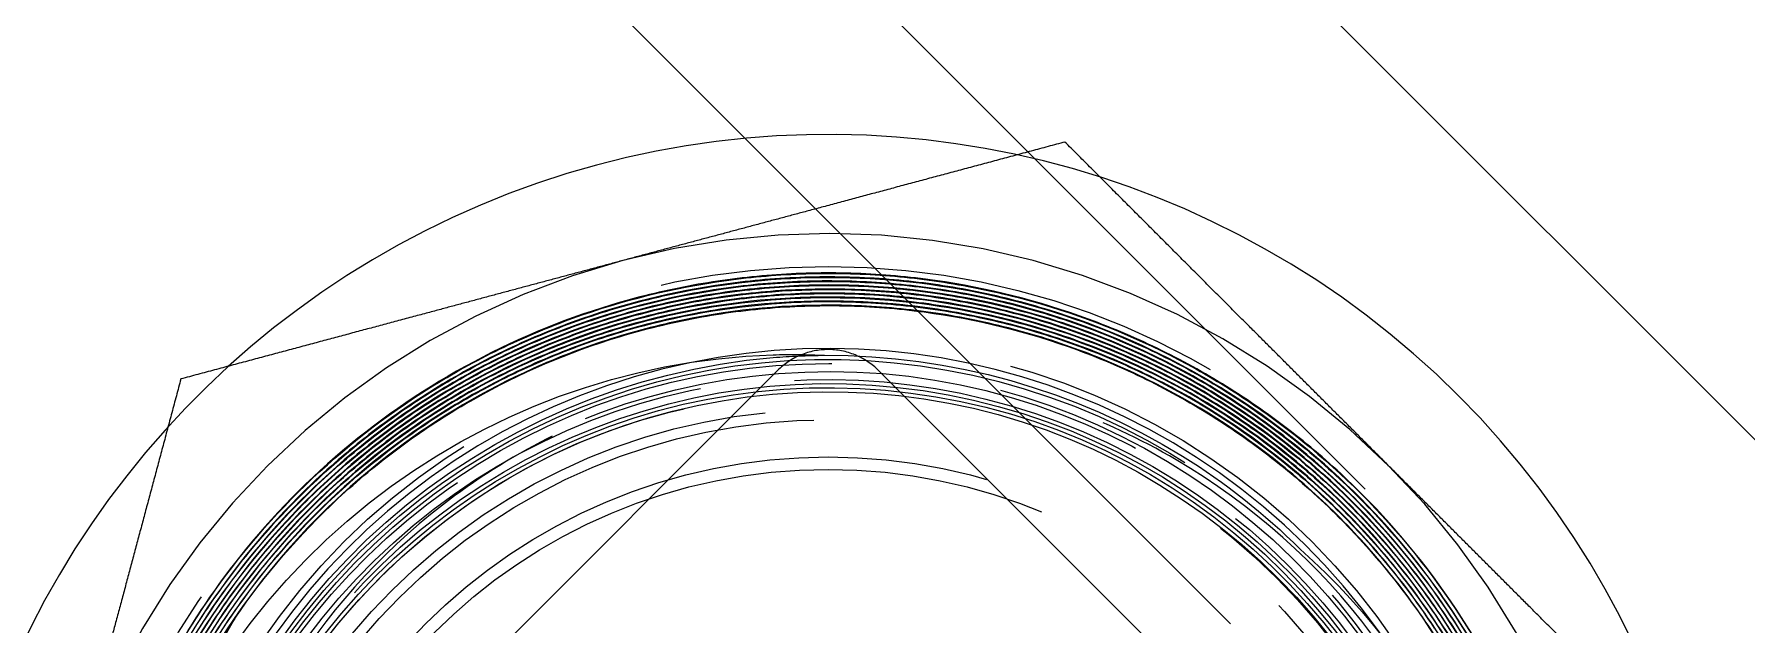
# Model space of a CAD drawing. Header units: millimetres. Extents: x -46397 to 283259, y -8690 to 23983.
# Drawn here: x 188859.24 to 188896.88, y -2109.31 to -2096.33 of the extents above; entities that cross this region are included whole.
import ezdxf

# ---------------------------------------------------------------- set-up
doc = ezdxf.new("R2010")
doc.units = ezdxf.units.MM
doc.linetypes.add('CENTER', pattern=[2, 1.25, -0.25, 0.25, -0.25])
doc.layers.add('mDƯỜNG TÂM', color=8, linetype='CENTER', lineweight=0)

# ---------------------------------------------------------------- blocks, each defined once
blk = doc.blocks.new('hhg')
at = {"layer": 'mDƯỜNG TÂM', "color": 8, "ltscale": 50}
for p, q in [((739.888, -630.672), (811.96, -702.744)), ((768.14, -674.492), (724.877, -631.229)), ((771.1, -671.531), (737.005, -637.436)), ((749.313, -677.796), (758.183, -668.925)), ((760.401, -668.925), (773.706, -682.231))]:
    blk.add_line(p, q, dxfattribs=at)
for radius in [16.7, 15.054, 13.94, 13.556, 13.329, 12.513, 12.241]:
    blk.add_circle((759.292, -683.34), radius, dxfattribs=at)
for radius, start, end in [(19.601, 45, 169.0558), (17.425, 45, 105), (17.425, 105, 165), (14.897, 315, 182.4631), (19.601, 280.9442, 45), (17.425, 345, 45), (15.826, 145.514, 189.9827)]:
    blk.add_arc((759.292, -683.34), radius, start, end, dxfattribs=at)
for points, weights in [([(764.499, -663.904), (759.292, -665.3), (754.782, -666.508)], [1.34963998936, 1.45403500584, 1.45403500584]), ([(771.613, -671.018), (768.312, -667.717), (764.499, -663.904)], [1.45403500584, 1.45403500584, 1.34963998936]), ([(754.782, -666.508), (750.272, -667.717), (745.064, -669.112)], [1.45403500584, 1.45403500584, 1.34963998936]), ([(745.064, -669.112), (743.669, -674.32), (742.46, -678.83)], [1.34963998936, 1.45403500584, 1.45403500584]), ([(778.727, -678.132), (774.915, -674.32), (771.613, -671.018)], [1.34963998936, 1.45403500584, 1.45403500584])]:
    blk.add_rational_spline(points, weights, degree=2, dxfattribs=at)
for points in [[(753.684, -667.776), (754.777, -667.381), (755.901, -667.104), (757.056, -666.946)], [(757.251, -666.998), (756.097, -667.143), (754.97, -667.408), (753.871, -667.792)], [(754.609, -667.657), (755.726, -667.323), (756.864, -667.11), (758.023, -667.019)], [(756.436, -667.032), (755.864, -667.132), (755.292, -667.264), (754.729, -667.426)], [(757.533, -667.054), (756.955, -667.117), (756.375, -667.212), (755.804, -667.337)], [(758.16, -666.821), (757.582, -666.861), (757.007, -666.931), (756.436, -667.032)], [(757.056, -666.946), (757.633, -666.866), (758.221, -666.817), (758.803, -666.8)], [(759, -666.872), (758.416, -666.883), (757.828, -666.926), (757.251, -666.998)], [(761.609, -667.3), (760.459, -667.135), (759.302, -667.093), (758.138, -667.178)], [(759.901, -666.792), (759.317, -666.771), (758.737, -666.781), (758.16, -666.821)], [(758.803, -666.8), (759.385, -666.782), (759.965, -666.795), (760.542, -666.838)], [(761.647, -666.947), (761.071, -666.865), (760.484, -666.813), (759.901, -666.792)], [(760.542, -666.838), (761.119, -666.881), (761.694, -666.955), (762.266, -667.059)], [(762.738, -667.322), (762.169, -667.2), (761.586, -667.107), (761.006, -667.047)], [(765.014, -667.796), (763.921, -667.395), (762.799, -667.112), (761.647, -666.947)], [(762.266, -667.059), (762.838, -667.163), (763.411, -667.298), (763.971, -667.463)], [(754.729, -667.426), (753.605, -667.75), (752.531, -668.186), (751.508, -668.732)], [(755.804, -667.337), (754.662, -667.587), (753.563, -667.954), (752.507, -668.436)], [(752.643, -668.483), (753.708, -668.006), (754.809, -667.648), (755.946, -667.408)], [(754.403, -667.628), (754.957, -667.455), (755.525, -667.31), (756.099, -667.196)], [(756.738, -667.43), (756.164, -667.522), (755.589, -667.647), (755.026, -667.803)], [(755.059, -667.713), (755.625, -667.559), (756.196, -667.437), (756.769, -667.346)], [(755.946, -667.408), (756.515, -667.288), (757.096, -667.198), (757.678, -667.139)], [(759.588, -667.492), (758.418, -667.471), (757.264, -667.579), (756.127, -667.812)], [(758.138, -667.178), (757.555, -667.22), (756.971, -667.294), (756.399, -667.398)], [(756.739, -667.53), (757.896, -667.343), (759.053, -667.283), (760.211, -667.349)], [(756.769, -667.346), (757.916, -667.164), (759.073, -667.106), (760.241, -667.173)], [(760.933, -667.484), (759.776, -667.366), (758.618, -667.373), (757.459, -667.508)], [(761.719, -667.495), (761.147, -667.408), (760.57, -667.352), (759.989, -667.327)], [(760.241, -667.173), (760.825, -667.207), (761.409, -667.273), (761.982, -667.369)], [(760.513, -667.28), (761.669, -667.367), (762.81, -667.577), (763.934, -667.914)], [(764.137, -667.779), (763.025, -667.434), (761.889, -667.211), (760.73, -667.109)], [(761.512, -667.118), (762.086, -667.196), (762.654, -667.305), (763.218, -667.443)], [(763.327, -667.642), (762.761, -667.497), (762.184, -667.382), (761.609, -667.3)], [(765.295, -668.378), (764.212, -667.945), (763.097, -667.633), (761.949, -667.442)], [(761.982, -667.369), (762.554, -667.465), (763.12, -667.591), (763.677, -667.747)], [(764.158, -667.601), (763.599, -667.428), (763.03, -667.286), (762.46, -667.175)], [(766.038, -668.405), (764.977, -667.927), (763.877, -667.566), (762.738, -667.322)], [(762.878, -667.454), (764.021, -667.711), (765.118, -668.086), (766.17, -668.575)], [(763.026, -667.306), (764.156, -667.569), (765.251, -667.947), (766.31, -668.445)], [(763.971, -667.463), (765.092, -667.792), (766.162, -668.234), (767.183, -668.787)], [(755.026, -667.803), (753.898, -668.113), (752.821, -668.54), (751.794, -669.082)], [(753.871, -667.792), (753.321, -667.985), (752.775, -668.209), (752.249, -668.458)], [(752.774, -668.232), (753.306, -668.002), (753.848, -667.801), (754.403, -667.628)], [(752.959, -668.25), (753.496, -668.024), (754.051, -667.825), (754.609, -667.657)], [(753.401, -668.261), (753.94, -668.05), (754.493, -667.867), (755.059, -667.713)], [(754.212, -668.248), (754.767, -668.061), (755.333, -667.904), (755.901, -667.78)], [(756.127, -667.812), (755.558, -667.928), (754.991, -668.077), (754.434, -668.257)], [(755.029, -667.905), (755.588, -667.75), (756.16, -667.624), (756.739, -667.53)], [(761.335, -667.62), (760.759, -667.546), (760.173, -667.503), (759.588, -667.492)], [(762.665, -667.759), (762.094, -667.636), (761.512, -667.544), (760.933, -667.484)], [(761.106, -667.514), (761.683, -667.58), (762.254, -667.676), (762.819, -667.804)], [(761.402, -667.64), (762.553, -667.793), (763.678, -668.071), (764.775, -668.475)], [(763.424, -667.85), (762.86, -667.701), (762.291, -667.582), (761.719, -667.495)], [(764.345, -668.218), (763.795, -668.035), (763.235, -667.882), (762.665, -667.759)], [(764.991, -668.165), (764.449, -667.962), (763.894, -667.787), (763.327, -667.642)], [(767.354, -668.97), (766.342, -668.403), (765.278, -667.946), (764.158, -667.601)], [(753.852, -667.987), (752.749, -668.378), (751.706, -668.881), (750.72, -669.493)], [(765.091, -668.393), (764.548, -668.183), (763.987, -668), (763.424, -667.85)], [(763.934, -667.914), (765.059, -668.252), (766.127, -668.704), (767.14, -669.268)], [(765.961, -668.857), (765.433, -668.614), (764.894, -668.401), (764.345, -668.218)], [(768.101, -669.729), (767.116, -669.093), (766.076, -668.572), (764.991, -668.165)], [(749.204, -671.837), (751.739, -669.831), (754.875, -668.677), (758.082, -668.581)], [(750.317, -669.871), (751.293, -669.219), (752.321, -668.684), (753.401, -668.261)], [(752.507, -668.436), (751.979, -668.677), (751.46, -668.947), (750.956, -669.246)], [(751.085, -669.286), (751.587, -668.992), (752.111, -668.722), (752.643, -668.483)], [(751.321, -669.661), (752.323, -669.076), (753.381, -668.604), (754.498, -668.248)], [(753.068, -668.384), (752.53, -668.609), (751.999, -668.865), (751.489, -669.146)], [(754.06, -668.289), (753.514, -668.48), (752.977, -668.7), (752.451, -668.95)], [(752.593, -668.896), (753.119, -668.652), (753.658, -668.435), (754.212, -668.248)], [(754.434, -668.257), (753.876, -668.437), (753.333, -668.647), (752.805, -668.884)], [(758.082, -668.581), (758.457, -668.57), (758.835, -668.574), (759.214, -668.592)], [(759.214, -668.592), (761.994, -668.58), (764.731, -669.348), (767.084, -670.808)], [(764.775, -668.475), (765.324, -668.677), (765.864, -668.91), (766.384, -669.17)], [(768.175, -669.99), (767.205, -669.345), (766.176, -668.813), (765.091, -668.393)], [(766.885, -669.117), (766.37, -668.843), (765.836, -668.594), (765.295, -668.378)], [(767.595, -669.21), (767.092, -668.914), (766.568, -668.644), (766.038, -668.405)], [(766.17, -668.575), (767.221, -669.064), (768.236, -669.675), (769.16, -670.377)], [(766.31, -668.445), (766.84, -668.694), (767.357, -668.972), (767.853, -669.273)], [(752.805, -668.884), (751.748, -669.36), (750.745, -669.95), (749.806, -670.653)], [(752.451, -668.95), (751.926, -669.201), (751.408, -669.484), (750.912, -669.791)], [(751.06, -669.713), (751.557, -669.412), (752.068, -669.14), (752.593, -668.896)], [(767.511, -669.675), (767.01, -669.374), (766.489, -669.099), (765.961, -668.857)], [(766.118, -668.942), (767.17, -669.44), (768.156, -670.046), (769.077, -670.761)], [(767.183, -668.787), (767.693, -669.063), (768.193, -669.368), (768.676, -669.7)], [(751.489, -669.146), (750.468, -669.708), (749.52, -670.372), (748.644, -671.138)], [(749.633, -670.243), (750.098, -669.899), (750.582, -669.58), (751.085, -669.286)], [(751.591, -669.292), (751.083, -669.571), (750.591, -669.877), (750.116, -670.209)], [(750.3, -670.096), (750.78, -669.769), (751.283, -669.466), (751.8, -669.191)], [(769.252, -670.998), (768.343, -670.265), (767.366, -669.642), (766.324, -669.128)], [(768.374, -670.016), (767.895, -669.691), (767.399, -669.391), (766.885, -669.117)], [(767.14, -669.268), (767.646, -669.55), (768.139, -669.86), (768.617, -670.199)], [(768.804, -670.101), (768.331, -669.762), (767.843, -669.45), (767.339, -669.165)], [(769.048, -670.169), (768.583, -669.825), (768.098, -669.505), (767.595, -669.21)], [(767.853, -669.273), (768.35, -669.575), (768.828, -669.901), (769.288, -670.252)], [(769.563, -670.339), (769.107, -669.98), (768.634, -669.646), (768.145, -669.337)], [(749.615, -670.7), (750.079, -670.344), (750.564, -670.013), (751.06, -669.713)], [(770.803, -671.919), (769.986, -671.097), (769.086, -670.366), (768.101, -669.729)], [(768.676, -669.7), (769.159, -670.032), (769.62, -670.386), (770.061, -670.762)], [(747.14, -672.256), (747.924, -671.394), (748.79, -670.626), (749.736, -669.949)], [(747.646, -672.104), (748.45, -671.269), (749.341, -670.522), (750.317, -669.871)], [(747.656, -672.35), (748.457, -671.5), (749.339, -670.749), (750.3, -670.096)], [(750.912, -669.791), (749.921, -670.405), (749.009, -671.119), (748.176, -671.931)], [(748.539, -671.009), (748.978, -670.625), (749.442, -670.262), (749.919, -669.928)], [(749.138, -670.852), (749.59, -670.483), (750.06, -670.141), (750.545, -669.826)], [(769.581, -671.038), (769.134, -670.665), (768.661, -670.312), (768.175, -669.99)], [(770.171, -671.197), (769.735, -670.808), (769.276, -670.44), (768.804, -670.101)], [(749.285, -670.269), (748.824, -670.623), (748.377, -671.006), (747.953, -671.408)], [(748.291, -671.35), (748.72, -670.956), (749.167, -670.587), (749.633, -670.243)], [(750.116, -670.209), (749.641, -670.542), (749.18, -670.903), (748.739, -671.29)], [(768.617, -670.199), (769.095, -670.537), (769.554, -670.901), (769.988, -671.286)], [(770.388, -671.275), (769.961, -670.882), (769.514, -670.514), (769.048, -670.169)], [(769.16, -670.377), (770.083, -671.079), (770.926, -671.874), (771.687, -672.764)], [(769.288, -670.252), (769.749, -670.603), (770.191, -670.979), (770.615, -671.38)], [(770.879, -671.495), (770.46, -671.087), (770.019, -670.699), (769.563, -670.339)], [(747.103, -673.105), (747.849, -672.216), (748.685, -671.413), (749.615, -670.7)], [(749.806, -670.653), (748.867, -671.356), (748.022, -672.15), (747.268, -673.031)], [(747.841, -672.031), (748.249, -671.617), (748.685, -671.22), (749.138, -670.852)], [(767.084, -670.808), (768.019, -671.388), (768.885, -672.074), (769.67, -672.852)], [(769.077, -670.761), (769.538, -671.118), (769.983, -671.505), (770.401, -671.911)], [(770.061, -670.762), (770.942, -671.515), (771.74, -672.356), (772.452, -673.287)], [(746.18, -673.56), (746.874, -672.628), (747.66, -671.777), (748.539, -671.009)], [(748.901, -671.034), (748.016, -671.783), (747.215, -672.623), (746.502, -673.556)], [(748.644, -671.138), (748.206, -671.521), (747.784, -671.933), (747.388, -672.362)], [(770.555, -672.172), (770.145, -671.759), (769.707, -671.365), (769.252, -670.998)], [(769.304, -671.054), (769.757, -671.422), (770.192, -671.819), (770.6, -672.233)], [(770.854, -672.224), (770.452, -671.807), (770.028, -671.412), (769.581, -671.038)], [(769.75, -671.196), (770.19, -671.574), (770.61, -671.976), (771.009, -672.404)], [(772.499, -673.776), (771.817, -672.836), (771.042, -671.976), (770.171, -671.197)], [(747.066, -672.604), (747.45, -672.166), (747.863, -671.744), (748.291, -671.35)], [(769.988, -671.286), (770.857, -672.056), (771.637, -672.912), (772.326, -673.858)], [(771.613, -672.527), (771.227, -672.087), (770.816, -671.668), (770.388, -671.275)], [(770.615, -671.38), (771.039, -671.781), (771.445, -672.208), (771.823, -672.65)], [(743.857, -680.006), (744.714, -676.803), (746.59, -673.906), (749.204, -671.837)], [(747.968, -671.641), (747.135, -672.448), (746.393, -673.338), (745.743, -674.315)], [(748.176, -671.931), (747.76, -672.338), (747.361, -672.772), (746.991, -673.223)], [(770.401, -671.911), (770.819, -672.316), (771.212, -672.742), (771.582, -673.188)], [(770.758, -671.64), (771.587, -672.451), (772.325, -673.344), (772.97, -674.32)], [(771.966, -673.223), (771.6, -672.765), (771.212, -672.33), (770.803, -671.919)], [(745.683, -674.754), (746.305, -673.767), (747.024, -672.86), (747.841, -672.031)], [(746.03, -673.613), (746.375, -673.143), (746.748, -672.686), (747.14, -672.256)], [(747.388, -672.362), (746.993, -672.791), (746.624, -673.239), (746.279, -673.705)], [(746.506, -673.423), (746.864, -672.96), (747.245, -672.521), (747.646, -672.104)], [(746.525, -673.69), (746.875, -673.226), (747.255, -672.776), (747.656, -672.35)], [(770.6, -672.233), (771.416, -673.062), (772.133, -673.971), (772.751, -674.962)], [(773.127, -675.046), (772.528, -674.05), (771.829, -673.127), (771.028, -672.278)], [(745.069, -675.446), (745.632, -674.429), (746.297, -673.481), (747.066, -672.604)], [(771.009, -672.404), (771.409, -672.832), (771.786, -673.282), (772.134, -673.747)], [(773.619, -675.365), (773.054, -674.352), (772.386, -673.405), (771.613, -672.527)], [(745.165, -676.015), (745.701, -674.979), (746.358, -673.994), (747.103, -673.105)], [(747.268, -673.031), (746.514, -673.912), (745.847, -674.892), (745.304, -675.917)], [(769.67, -672.852), (771.222, -674.234), (772.471, -675.924), (773.326, -677.794)], [(771.687, -672.764), (772.067, -673.208), (772.424, -673.674), (772.752, -674.154)], [(746.215, -673.202), (745.857, -673.664), (745.523, -674.148), (745.218, -674.642)], [(745.51, -674.864), (745.814, -674.369), (746.147, -673.886), (746.506, -673.423)], [(746.991, -673.223), (746.621, -673.674), (746.278, -674.143), (745.962, -674.628)], [(771.582, -673.188), (771.951, -673.634), (772.295, -674.101), (772.616, -674.587)], [(772.983, -674.646), (772.672, -674.156), (772.332, -673.681), (771.966, -673.223)], [(746.502, -673.556), (745.79, -674.489), (745.191, -675.482), (744.702, -676.533)], [(745.078, -675.07), (745.369, -674.569), (745.686, -674.083), (746.03, -673.613)], [(745.211, -675.018), (745.508, -674.515), (745.833, -674.025), (746.18, -673.56)], [(745.555, -675.132), (745.852, -674.635), (746.175, -674.154), (746.525, -673.69)], [(772.134, -673.747), (772.83, -674.676), (773.42, -675.673), (773.902, -676.738)], [(772.326, -673.858), (772.671, -674.331), (772.99, -674.824), (773.279, -675.328)], [(773.518, -675.01), (773.224, -674.509), (772.9, -674.019), (772.552, -673.549)], [(744.676, -675.613), (744.949, -675.094), (745.248, -674.595), (745.571, -674.114)], [(772.752, -674.154), (773.08, -674.633), (773.38, -675.128), (773.654, -675.638)], [(745.743, -674.315), (745.094, -675.291), (744.559, -676.324), (744.137, -677.403)], [(772.97, -674.32), (773.293, -674.809), (773.59, -675.315), (773.856, -675.831)]]:
    blk.add_open_spline(points, degree=3, dxfattribs=at)
for points, knots in [([(756.099, -667.196), (757.248, -666.968), (758.402, -666.864), (759.561, -666.882), (760.721, -666.9), (761.896, -667.044), (763.026, -667.306)], [0.45875561, 0.45875561, 0.45875561, 0.45875561, 0.46097182, 0.46097182, 0.46097182, 0.463188031, 0.463188031, 0.463188031, 0.463188031]), ([(760.73, -667.109), (760.15, -667.058), (759.561, -667.038), (758.977, -667.05), (758.394, -667.062), (757.815, -667.105), (757.241, -667.178)], [0.407912893, 0.407912893, 0.407912893, 0.407912893, 0.409026809, 0.409026809, 0.409026809, 0.410140725, 0.410140725, 0.410140725, 0.410140725]), ([(761.006, -667.047), (760.427, -666.986), (759.847, -666.957), (759.268, -666.958), (758.689, -666.96), (758.111, -666.991), (757.533, -667.054)], [0.34219187, 0.34219187, 0.34219187, 0.34219187, 0.343305786, 0.343305786, 0.343305786, 0.344419702, 0.344419702, 0.344419702, 0.344419702]), ([(757.678, -667.139), (758.259, -667.081), (758.839, -667.054), (759.419, -667.058), (759.998, -667.062), (760.576, -667.097), (761.152, -667.163), (761.729, -667.229), (762.307, -667.326), (762.878, -667.454)], [0.329107285, 0.329107285, 0.329107285, 0.329107285, 0.33021539, 0.33021539, 0.33021539, 0.331323496, 0.331323496, 0.331323496, 0.332431601, 0.332431601, 0.332431601, 0.332431601]), ([(758.023, -667.019), (758.603, -666.974), (759.191, -666.959), (759.775, -666.976), (760.359, -666.992), (760.938, -667.04), (761.512, -667.118)], [0.3944855, 0.3944855, 0.3944855, 0.3944855, 0.395593605, 0.395593605, 0.395593605, 0.396701711, 0.396701711, 0.396701711, 0.396701711]), ([(762.46, -667.175), (761.891, -667.063), (761.317, -666.983), (760.741, -666.932), (760.164, -666.882), (759.583, -666.862), (759, -666.872)], [0.275356932, 0.275356932, 0.275356932, 0.275356932, 0.276470848, 0.276470848, 0.276470848, 0.277584763, 0.277584763, 0.277584763, 0.277584763]), ([(756.399, -667.398), (755.826, -667.503), (755.263, -667.637), (754.708, -667.801), (754.152, -667.966), (753.606, -668.16), (753.068, -668.384)], [0.475861747, 0.475861747, 0.475861747, 0.475861747, 0.476975663, 0.476975663, 0.476975663, 0.478089579, 0.478089579, 0.478089579, 0.478089579]), ([(753.657, -668.258), (754.752, -667.848), (755.875, -667.562), (757.024, -667.397), (757.599, -667.315), (758.182, -667.263), (758.768, -667.244), (759.353, -667.224), (759.935, -667.237), (760.513, -667.28)], [0.19724275, 0.19724275, 0.19724275, 0.19724275, 0.199458961, 0.199458961, 0.199458961, 0.200567066, 0.200567066, 0.200567066, 0.201675171, 0.201675171, 0.201675171, 0.201675171]), ([(757.241, -667.178), (756.667, -667.252), (756.097, -667.355), (755.532, -667.49), (754.966, -667.624), (754.403, -667.791), (753.852, -667.987)], [0.410140725, 0.410140725, 0.410140725, 0.410140725, 0.41125464, 0.41125464, 0.41125464, 0.412368556, 0.412368556, 0.412368556, 0.412368556]), ([(759.989, -667.327), (759.408, -667.302), (758.82, -667.309), (758.237, -667.348), (757.071, -667.426), (755.93, -667.629), (754.815, -667.955)], [0.60284813, 0.60284813, 0.60284813, 0.60284813, 0.603962046, 0.603962046, 0.603962046, 0.606189877, 0.606189877, 0.606189877, 0.606189877]), ([(755.901, -667.78), (757.036, -667.532), (758.187, -667.408), (759.356, -667.412), (759.94, -667.414), (760.528, -667.448), (761.106, -667.514)], [0.070918742, 0.070918742, 0.070918742, 0.070918742, 0.073134952, 0.073134952, 0.073134952, 0.074243058, 0.074243058, 0.074243058, 0.074243058]), ([(761.949, -667.442), (761.375, -667.347), (760.79, -667.282), (760.207, -667.249), (759.624, -667.216), (759.044, -667.216), (758.466, -667.246), (757.887, -667.276), (757.311, -667.337), (756.738, -667.43)], [0.537127108, 0.537127108, 0.537127108, 0.537127108, 0.538241023, 0.538241023, 0.538241023, 0.539354939, 0.539354939, 0.539354939, 0.540468855, 0.540468855, 0.540468855, 0.540468855]), ([(760.211, -667.349), (761.369, -667.414), (762.538, -667.61), (763.654, -667.925), (764.771, -668.24), (765.846, -668.673), (766.88, -669.227), (767.913, -669.782), (768.872, -670.441), (769.75, -671.196)], [0.137405062, 0.137405062, 0.137405062, 0.137405062, 0.139621272, 0.139621272, 0.139621272, 0.141837483, 0.141837483, 0.141837483, 0.144053694, 0.144053694, 0.144053694, 0.144053694]), ([(763.218, -667.443), (763.782, -667.582), (764.342, -667.752), (764.893, -667.952), (765.994, -668.352), (767.035, -668.862), (768.017, -669.478), (768.998, -670.095), (769.929, -670.829), (770.758, -671.64)], [0.397809816, 0.397809816, 0.397809816, 0.397809816, 0.398917921, 0.398917921, 0.398917921, 0.401134132, 0.401134132, 0.401134132, 0.403350343, 0.403350343, 0.403350343, 0.403350343]), ([(750.545, -669.302), (751.036, -668.995), (751.544, -668.714), (752.069, -668.458), (752.595, -668.203), (753.137, -667.974), (753.684, -667.776)], [0.520809508, 0.520809508, 0.520809508, 0.520809508, 0.521917614, 0.521917614, 0.521917614, 0.523025719, 0.523025719, 0.523025719, 0.523025719]), ([(757.459, -667.508), (756.88, -667.576), (756.299, -667.676), (755.731, -667.807), (755.164, -667.938), (754.607, -668.098), (754.06, -668.289)], [0.668569153, 0.668569153, 0.668569153, 0.668569153, 0.669683069, 0.669683069, 0.669683069, 0.670796985, 0.670796985, 0.670796985, 0.670796985]), ([(754.498, -668.248), (755.056, -668.07), (755.623, -667.924), (756.193, -667.81), (756.762, -667.695), (757.335, -667.613), (757.912, -667.562)], [0.006648632, 0.006648632, 0.006648632, 0.006648632, 0.007756737, 0.007756737, 0.007756737, 0.008864843, 0.008864843, 0.008864843, 0.008864843]), ([(757.912, -667.562), (758.489, -667.511), (759.07, -667.491), (759.655, -667.504), (760.241, -667.517), (760.826, -667.563), (761.402, -667.64)], [0.008864843, 0.008864843, 0.008864843, 0.008864843, 0.009972948, 0.009972948, 0.009972948, 0.011081053, 0.011081053, 0.011081053, 0.011081053]), ([(766.324, -669.128), (765.803, -668.87), (765.262, -668.639), (764.712, -668.44), (764.163, -668.241), (763.606, -668.073), (763.044, -667.937), (762.481, -667.8), (761.911, -667.694), (761.335, -667.62)], [0.726492767, 0.726492767, 0.726492767, 0.726492767, 0.727606682, 0.727606682, 0.727606682, 0.728720598, 0.728720598, 0.728720598, 0.729834514, 0.729834514, 0.729834514, 0.729834514]), ([(762.819, -667.804), (763.384, -667.932), (763.942, -668.091), (764.494, -668.281), (765.046, -668.471), (765.592, -668.693), (766.118, -668.942)], [0.075351163, 0.075351163, 0.075351163, 0.075351163, 0.076459268, 0.076459268, 0.076459268, 0.077567374, 0.077567374, 0.077567374, 0.077567374]), ([(763.677, -667.747), (764.235, -667.904), (764.784, -668.09), (765.327, -668.307), (765.869, -668.524), (766.403, -668.772), (766.916, -669.046), (767.943, -669.592), (768.901, -670.242), (769.79, -670.997)], [0.268161492, 0.268161492, 0.268161492, 0.268161492, 0.269269597, 0.269269597, 0.269269597, 0.270377702, 0.270377702, 0.270377702, 0.272593913, 0.272593913, 0.272593913, 0.272593913]), ([(767.339, -669.165), (766.836, -668.879), (766.316, -668.62), (765.781, -668.389), (765.246, -668.157), (764.693, -667.952), (764.137, -667.779)], [0.403457231, 0.403457231, 0.403457231, 0.403457231, 0.404571146, 0.404571146, 0.404571146, 0.405685062, 0.405685062, 0.405685062, 0.405685062]), ([(768.145, -669.337), (767.655, -669.028), (767.149, -668.744), (766.625, -668.486), (766.102, -668.229), (765.56, -667.996), (765.014, -667.796)], [0.205180247, 0.205180247, 0.205180247, 0.205180247, 0.206294162, 0.206294162, 0.206294162, 0.207408078, 0.207408078, 0.207408078, 0.207408078]), ([(754.815, -667.955), (754.258, -668.117), (753.704, -668.312), (753.163, -668.536), (752.623, -668.761), (752.099, -669.013), (751.591, -669.292)], [0.606189877, 0.606189877, 0.606189877, 0.606189877, 0.607303793, 0.607303793, 0.607303793, 0.608417709, 0.608417709, 0.608417709, 0.608417709]), ([(751.8, -669.191), (752.317, -668.917), (752.844, -668.673), (753.383, -668.459), (753.921, -668.245), (754.47, -668.06), (755.029, -667.905)], [0.131864535, 0.131864535, 0.131864535, 0.131864535, 0.13297264, 0.13297264, 0.13297264, 0.134080746, 0.134080746, 0.134080746, 0.134080746]), ([(751.374, -694.777), (750.25, -694.001), (749.239, -693.063), (746.545, -689.676), (745.47, -686.757), (745.27, -680.834), (746.146, -677.847), (749.516, -672.968), (752, -671.089), (757.617, -669.176), (760.734, -669.147), (766.388, -670.958), (768.911, -672.792), (772.376, -677.618), (773.31, -680.596), (773.218, -686.541), (772.194, -689.491), (768.577, -694.214), (765.995, -695.974), (760.273, -697.614), (757.148, -697.49), (751.571, -695.397), (749.134, -693.435), (745.899, -688.429), (745.11, -685.399), (745.495, -679.447), (746.667, -676.541), (750.523, -671.987), (753.197, -670.35), (759.011, -668.988), (762.136, -669.267), (767.621, -671.638), (769.966, -673.724), (772.961, -678.9), (773.603, -681.975), (772.925, -687.919), (771.607, -690.773), (767.519, -695.147), (764.759, -696.655), (758.866, -697.734), (755.749, -697.301), (750.37, -694.655), (748.122, -692.449), (745.376, -687.116), (744.885, -684.003), (745.857, -678.08), (747.317, -675.285), (751.629, -671.104), (754.469, -669.729), (760.427, -668.938), (763.529, -669.525), (768.788, -672.442), (770.932, -674.763), (773.421, -680.241), (773.76, -683.384), (772.494, -689.271), (770.893, -692), (766.367, -695.977), (763.454, -697.215), (757.446, -697.714), (754.366, -696.973), (749.24, -693.792), (747.207, -691.361), (744.983, -685.749), (744.798, -682.583), (746.355, -676.747), (748.094, -674.092), (752.825, -670.33), (755.804, -669.232), (761.849, -669.028), (764.898, -669.922), (769.878, -673.362), (771.795, -675.898), (773.748, -681.63), (773.777, -684.812), (771.929, -690.583), (770.057, -693.157), (765.131, -696.694), (762.092, -697.647), (756.025, -697.553), (753.014, -696.507), (748.194, -692.816), (746.397, -690.181), (744.724, -684.341), (744.851, -681.152), (746.986, -675.461), (748.989, -672.974), (754.098, -669.672), (757.19, -668.867), (763.264, -669.259), (766.23, -670.456), (770.878, -674.391), (772.548, -677.12), (773.937, -683.054), (773.653, -686.242), (771.233, -691.84), (769.104, -694.233), (763.823, -697.289), (760.685, -697.944), (754.618, -697.252), (751.706, -695.907), (747.243, -691.735), (745.704, -688.919), (744.604, -682.905), (745.045, -679.725), (747.746, -674.236), (749.997, -671.942), (755.439, -669.14), (758.615, -668.639), (764.659, -669.631), (767.51, -671.121), (771.777, -675.521), (773.18, -678.419), (773.987, -684.498), (773.387, -687.663), (770.412, -693.03), (768.044, -695.217), (762.453, -697.756), (759.246, -698.102), (753.239, -696.811), (750.456, -695.177), (746.398, -690.559), (745.134, -687.587), (744.626, -681.456), (745.382, -678.314), (748.627, -673.084), (751.108, -671.01), (756.834, -668.74), (760.064, -668.552), (766.019, -670.141), (768.727, -671.915), (772.565, -676.742), (773.685, -679.782), (773.893, -685.949), (772.981, -689.059), (769.472, -694.14), (766.884, -696.096), (761.036, -698.088), (757.79, -698.118), (751.902, -696.232), (749.276, -694.322), (745.668, -689.297), (744.696, -686.196), (744.791, -680.007), (745.858, -676.936), (749.624, -672.018), (752.313, -670.186), (758.27, -668.478), (761.523, -668.608), (767.329, -670.786), (769.867, -672.83), (773.234, -678.042), (774.056, -681.196), (773.655, -687.392), (772.435, -690.417), (768.42, -695.159), (765.636, -696.862), (759.584, -698.28), (756.331, -697.99), (750.621, -695.521), (748.18, -693.349), (745.062, -687.961), (744.395, -684.761), (745.101, -678.573), (746.472, -675.602), (750.728, -671.05), (753.601, -669.48), (759.735, -668.357), (762.979, -668.808), (768.578, -671.563), (770.917, -673.859), (773.775, -679.41), (774.286, -682.649), (773.275, -688.814), (771.754, -691.723), (767.267, -696.074), (764.311, -697.506), (758.111, -698.328), (754.882, -697.717), (749.408, -694.682), (747.178, -692.266), (744.588, -686.564), (744.235, -683.293), (745.552, -677.167), (747.219, -674.328), (751.929, -670.189), (754.96, -668.901), (758.462, -668.61), (758.838, -668.594), (759.214, -668.592)], [0.0042069, 0.0042069, 0.0042069, 0.0042069, 0.0078125, 0.0078125, 0.015625, 0.015625, 0.0234375, 0.0234375, 0.03125, 0.03125, 0.0390625, 0.0390625, 0.046875, 0.046875, 0.0546875, 0.0546875, 0.0625, 0.0625, 0.0703125, 0.0703125, 0.078125, 0.078125, 0.0859375, 0.0859375, 0.09375, 0.09375, 0.1015625, 0.1015625, 0.109375, 0.109375, 0.1171875, 0.1171875, 0.125, 0.125, 0.1328125, 0.1328125, 0.140625, 0.140625, 0.1484375, 0.1484375, 0.15625, 0.15625, 0.1640625, 0.1640625, 0.171875, 0.171875, 0.1796875, 0.1796875, 0.1875, 0.1875, 0.1953125, 0.1953125, 0.203125, 0.203125, 0.2109375, 0.2109375, 0.21875, 0.21875, 0.2265625, 0.2265625, 0.234375, 0.234375, 0.2421875, 0.2421875, 0.25, 0.25, 0.2578125, 0.2578125, 0.265625, 0.265625, 0.2734375, 0.2734375, 0.28125, 0.28125, 0.2890625, 0.2890625, 0.296875, 0.296875, 0.3046875, 0.3046875, 0.3125, 0.3125, 0.3203125, 0.3203125, 0.328125, 0.328125, 0.3359375, 0.3359375, 0.34375, 0.34375, 0.3515625, 0.3515625, 0.359375, 0.359375, 0.3671875, 0.3671875, 0.375, 0.375, 0.3828125, 0.3828125, 0.390625, 0.390625, 0.3984375, 0.3984375, 0.40625, 0.40625, 0.4140625, 0.4140625, 0.421875, 0.421875, 0.4296875, 0.4296875, 0.4375, 0.4375, 0.4453125, 0.4453125, 0.453125, 0.453125, 0.4609375, 0.4609375, 0.46875, 0.46875, 0.4765625, 0.4765625, 0.484375, 0.484375, 0.4921875, 0.4921875, 0.5, 0.5, 0.5078125, 0.5078125, 0.515625, 0.515625, 0.5234375, 0.5234375, 0.53125, 0.53125, 0.5390625, 0.5390625, 0.546875, 0.546875, 0.5546875, 0.5546875, 0.5625, 0.5625, 0.5703125, 0.5703125, 0.578125, 0.578125, 0.5859375, 0.5859375, 0.59375, 0.59375, 0.6015625, 0.6015625, 0.609375, 0.609375, 0.6171875, 0.6171875, 0.625, 0.625, 0.6328125, 0.6328125, 0.640625, 0.640625, 0.6484375, 0.6484375, 0.65625, 0.65625, 0.6640625, 0.6640625, 0.671875, 0.671875, 0.6796875, 0.6796875, 0.6875, 0.6875, 0.6953125, 0.6953125, 0.703125, 0.703125, 0.7109375, 0.7109375, 0.71875, 0.71875, 0.7265625, 0.7265625, 0.7275, 0.7275, 0.7275, 0.7275]), ([(752.249, -668.458), (751.722, -668.708), (751.212, -668.984), (750.718, -669.286), (750.224, -669.588), (749.747, -669.916), (749.285, -670.269)], [0.282040426, 0.282040426, 0.282040426, 0.282040426, 0.283154342, 0.283154342, 0.283154342, 0.284268257, 0.284268257, 0.284268257, 0.284268257]), ([(749.736, -669.949), (750.209, -669.611), (750.706, -669.294), (751.214, -669.007), (751.723, -668.72), (752.243, -668.462), (752.774, -668.232)], [0.454323188, 0.454323188, 0.454323188, 0.454323188, 0.455431294, 0.455431294, 0.455431294, 0.456539399, 0.456539399, 0.456539399, 0.456539399]), ([(749.919, -669.928), (750.395, -669.595), (750.887, -669.288), (751.394, -669.008), (751.901, -668.729), (752.422, -668.476), (752.959, -668.25)], [0.388944973, 0.388944973, 0.388944973, 0.388944973, 0.390053079, 0.390053079, 0.390053079, 0.391161184, 0.391161184, 0.391161184, 0.391161184]), ([(750.545, -669.826), (751.031, -669.511), (751.533, -669.223), (752.052, -668.961), (752.571, -668.699), (753.109, -668.463), (753.657, -668.258)], [0.195026539, 0.195026539, 0.195026539, 0.195026539, 0.196134645, 0.196134645, 0.196134645, 0.19724275, 0.19724275, 0.19724275, 0.19724275]), ([(760.401, -668.925), (760.261, -668.786), (760.084, -668.665), (759.695, -668.504), (759.484, -668.465), (759.09, -668.467), (758.882, -668.506), (758.498, -668.666), (758.322, -668.786), (758.183, -668.925)], [0.3043373, 0.3043373, 0.3043373, 0.3043373, 0.3428862, 0.3428862, 0.3814351, 0.3814351, 0.4190796, 0.4190796, 0.456724, 0.456724, 0.456724, 0.456724]), ([(743.706, -686.083), (743.974, -687.451), (744.422, -688.78), (745.667, -691.309), (746.464, -692.49), (748.791, -695.089), (750.465, -696.346), (754.323, -698.19), (756.344, -698.632), (760.092, -698.817), (761.97, -698.571), (764.704, -697.678), (765.622, -697.274), (768.211, -695.818), (769.732, -694.527), (772.203, -691.415), (773.121, -689.611), (774.141, -685.983), (774.318, -684.199), (774.091, -681.463), (773.919, -680.514), (773.159, -677.835), (772.344, -676.182), (770.083, -673.177), (768.616, -671.871), (766.153, -670.425), (765.318, -670.034), (762.521, -669.039), (760.591, -668.813), (757.088, -669.006), (755.249, -669.41), (752.605, -670.666), (751.816, -671.139), (749.656, -672.732), (748.434, -674.038), (746.514, -677.083), (745.847, -678.813), (745.251, -682.197), (745.245, -683.816), (745.52, -685.406)], [-5.991371, -5.991371, -5.991371, -5.991371, -5.756166, -5.756166, -5.51587, -5.51587, -5.167354, -5.167354, -4.794198, -4.794198, -4.422975, -4.422975, -4.225, -4.225, -3.835017, -3.835017, -3.438431, -3.438431, -3.085621, -3.085621, -2.895458, -2.895458, -2.534856, -2.534856, -2.151513, -2.151513, -1.969769, -1.969769, -1.564136, -1.564136, -1.177055, -1.177055, -1.000421, -1.000421, -0.66023, -0.66023, -0.308798, -0.308798, 0, 0, 0, 0]), ([(751.508, -668.732), (750.485, -669.278), (749.505, -669.943), (748.619, -670.692), (747.733, -671.441), (746.931, -672.277), (746.215, -673.202)], [0.216319403, 0.216319403, 0.216319403, 0.216319403, 0.218547234, 0.218547234, 0.218547234, 0.220775066, 0.220775066, 0.220775066, 0.220775066]), ([(772.552, -673.549), (771.857, -672.608), (771.073, -671.756), (770.202, -670.988), (769.332, -670.221), (768.366, -669.536), (767.354, -668.97)], [0.267559523, 0.267559523, 0.267559523, 0.267559523, 0.269787354, 0.269787354, 0.269787354, 0.272015185, 0.272015185, 0.272015185, 0.272015185]), ([(750.956, -669.246), (750.452, -669.545), (749.968, -669.868), (749.504, -670.215), (748.575, -670.909), (747.725, -671.696), (746.954, -672.581), (746.184, -673.466), (745.52, -674.42), (744.961, -675.434)], [0.348875364, 0.348875364, 0.348875364, 0.348875364, 0.34998928, 0.34998928, 0.34998928, 0.352217111, 0.352217111, 0.352217111, 0.354444943, 0.354444943, 0.354444943, 0.354444943]), ([(745.571, -674.114), (746.217, -673.151), (746.96, -672.261), (747.802, -671.446), (748.645, -670.631), (749.562, -669.915), (750.545, -669.302)], [0.516377087, 0.516377087, 0.516377087, 0.516377087, 0.518593298, 0.518593298, 0.518593298, 0.520809508, 0.520809508, 0.520809508, 0.520809508]), ([(751.794, -669.082), (751.281, -669.352), (750.778, -669.653), (750.292, -669.981), (749.807, -670.309), (749.343, -670.66), (748.901, -671.034)], [0.543810601, 0.543810601, 0.543810601, 0.543810601, 0.544924517, 0.544924517, 0.544924517, 0.546038433, 0.546038433, 0.546038433, 0.546038433]), ([(766.384, -669.17), (766.904, -669.429), (767.407, -669.716), (767.894, -670.03), (768.38, -670.344), (768.85, -670.685), (769.304, -671.054)], [0.014405369, 0.014405369, 0.014405369, 0.014405369, 0.015513475, 0.015513475, 0.015513475, 0.01662158, 0.01662158, 0.01662158, 0.01662158]), ([(746.247, -674.379), (746.912, -673.411), (747.67, -672.533), (748.518, -671.743), (748.943, -671.348), (749.39, -670.975), (749.861, -670.625), (750.332, -670.275), (750.82, -669.954), (751.321, -669.661)], [0, 0, 0, 0, 0.002216211, 0.002216211, 0.002216211, 0.003324316, 0.003324316, 0.003324316, 0.004432421, 0.004432421, 0.004432421, 0.004432421]), ([(750.72, -669.493), (750.227, -669.799), (749.747, -670.133), (749.285, -670.494), (748.822, -670.855), (748.384, -671.237), (747.968, -671.641)], [0.414596387, 0.414596387, 0.414596387, 0.414596387, 0.415710303, 0.415710303, 0.415710303, 0.416824218, 0.416824218, 0.416824218, 0.416824218]), ([(772.532, -674.442), (772.209, -673.961), (771.858, -673.498), (771.481, -673.051), (771.103, -672.604), (770.699, -672.177), (770.278, -671.777), (769.435, -670.978), (768.513, -670.276), (767.511, -669.675)], [0.657429997, 0.657429997, 0.657429997, 0.657429997, 0.658543912, 0.658543912, 0.658543912, 0.659657828, 0.659657828, 0.659657828, 0.661885659, 0.661885659, 0.661885659, 0.661885659]), ([(771.028, -672.278), (770.627, -671.854), (770.199, -671.448), (769.756, -671.07), (769.313, -670.693), (768.852, -670.342), (768.374, -670.016)], [0.530443614, 0.530443614, 0.530443614, 0.530443614, 0.531557529, 0.531557529, 0.531557529, 0.532671445, 0.532671445, 0.532671445, 0.532671445]), ([(769.79, -670.997), (770.234, -671.374), (770.662, -671.78), (771.063, -672.202), (771.464, -672.625), (771.839, -673.067), (772.19, -673.527), (772.541, -673.988), (772.867, -674.467), (773.168, -674.965)], [0.272593913, 0.272593913, 0.272593913, 0.272593913, 0.273702018, 0.273702018, 0.273702018, 0.274810124, 0.274810124, 0.274810124, 0.275918229, 0.275918229, 0.275918229, 0.275918229]), ([(748.739, -671.29), (747.858, -672.063), (747.076, -672.919), (746.39, -673.854), (745.703, -674.789), (745.111, -675.815), (744.643, -676.876)], [0.61064554, 0.61064554, 0.61064554, 0.61064554, 0.612873371, 0.612873371, 0.612873371, 0.615101203, 0.615101203, 0.615101203, 0.615101203]), ([(747.953, -671.408), (747.107, -672.214), (746.358, -673.097), (745.704, -674.056), (745.377, -674.536), (745.073, -675.036), (744.796, -675.552)], [0.285382173, 0.285382173, 0.285382173, 0.285382173, 0.287610004, 0.287610004, 0.287610004, 0.28872392, 0.28872392, 0.28872392, 0.28872392]), ([(774.714, -677.265), (774.288, -676.186), (773.74, -675.137), (773.097, -674.171), (772.455, -673.206), (771.716, -672.313), (770.879, -671.495)], [0.198496753, 0.198496753, 0.198496753, 0.198496753, 0.200724584, 0.200724584, 0.200724584, 0.202952415, 0.202952415, 0.202952415, 0.202952415]), ([(772.718, -674.89), (772.407, -674.396), (772.071, -673.923), (771.71, -673.47), (771.35, -673.017), (770.965, -672.584), (770.555, -672.172)], [0.720923188, 0.720923188, 0.720923188, 0.720923188, 0.722037104, 0.722037104, 0.722037104, 0.72315102, 0.72315102, 0.72315102, 0.72315102]), ([(772.985, -674.984), (772.681, -674.486), (772.346, -674.001), (771.99, -673.54), (771.634, -673.08), (771.255, -672.641), (770.854, -672.224)], [0.59282289, 0.59282289, 0.59282289, 0.59282289, 0.593936805, 0.593936805, 0.593936805, 0.595050721, 0.595050721, 0.595050721, 0.595050721]), ([(771.823, -672.65), (772.579, -673.535), (773.234, -674.489), (773.788, -675.513), (774.065, -676.025), (774.318, -676.558), (774.539, -677.097)], [0.469836663, 0.469836663, 0.469836663, 0.469836663, 0.472052874, 0.472052874, 0.472052874, 0.473160979, 0.473160979, 0.473160979, 0.473160979]), ([(772.452, -673.287), (773.165, -674.218), (773.77, -675.213), (774.266, -676.259), (774.514, -676.782), (774.735, -677.319), (774.928, -677.871), (775.122, -678.422), (775.286, -678.987), (775.42, -679.553)], [0.536322983, 0.536322983, 0.536322983, 0.536322983, 0.538539194, 0.538539194, 0.538539194, 0.539647299, 0.539647299, 0.539647299, 0.540755405, 0.540755405, 0.540755405, 0.540755405]), ([(746.279, -673.705), (745.935, -674.17), (745.616, -674.654), (745.323, -675.155), (745.03, -675.657), (744.761, -676.18), (744.522, -676.713)], [0.483659157, 0.483659157, 0.483659157, 0.483659157, 0.484773073, 0.484773073, 0.484773073, 0.485886988, 0.485886988, 0.485886988, 0.485886988]), ([(774.235, -676.805), (774.002, -676.274), (773.741, -675.755), (773.45, -675.246), (773.159, -674.738), (772.84, -674.246), (772.499, -673.776)], [0.396773737, 0.396773737, 0.396773737, 0.396773737, 0.397887653, 0.397887653, 0.397887653, 0.399001568, 0.399001568, 0.399001568, 0.399001568]), ([(751.374, -694.777), (750.437, -694.243), (749.571, -693.601), (748.04, -692.173), (747.356, -691.39), (745.733, -689.069), (744.999, -687.425), (744.358, -684.759), (744.225, -683.824), (744.098, -681.501), (744.213, -680.106), (744.873, -677.201), (745.458, -675.742), (746.247, -674.379)], [-1.494979, -1.494979, -1.494979, -1.494979, -1.287461, -1.287461, -1.092573, -1.092573, -0.748624, -0.748624, -0.571424, -0.571424, -0.302102, -0.302102, -0.000001, -0.000001, -0.000001, -0.000001]), ([(774.15, -677.525), (773.936, -676.98), (773.692, -676.447), (773.423, -675.934), (773.153, -675.42), (772.856, -674.923), (772.532, -674.442)], [0.655202166, 0.655202166, 0.655202166, 0.655202166, 0.656316081, 0.656316081, 0.656316081, 0.657429997, 0.657429997, 0.657429997, 0.657429997])]:
    blk.add_open_spline(points, degree=3, knots=knots, dxfattribs=at)

msp = doc.modelspace()

# ---------------------------------------------------------------- block references
msp.add_blockref('hhg', (188117.395, -1434.796, -1.499))

doc.saveas('drawing.dxf')
